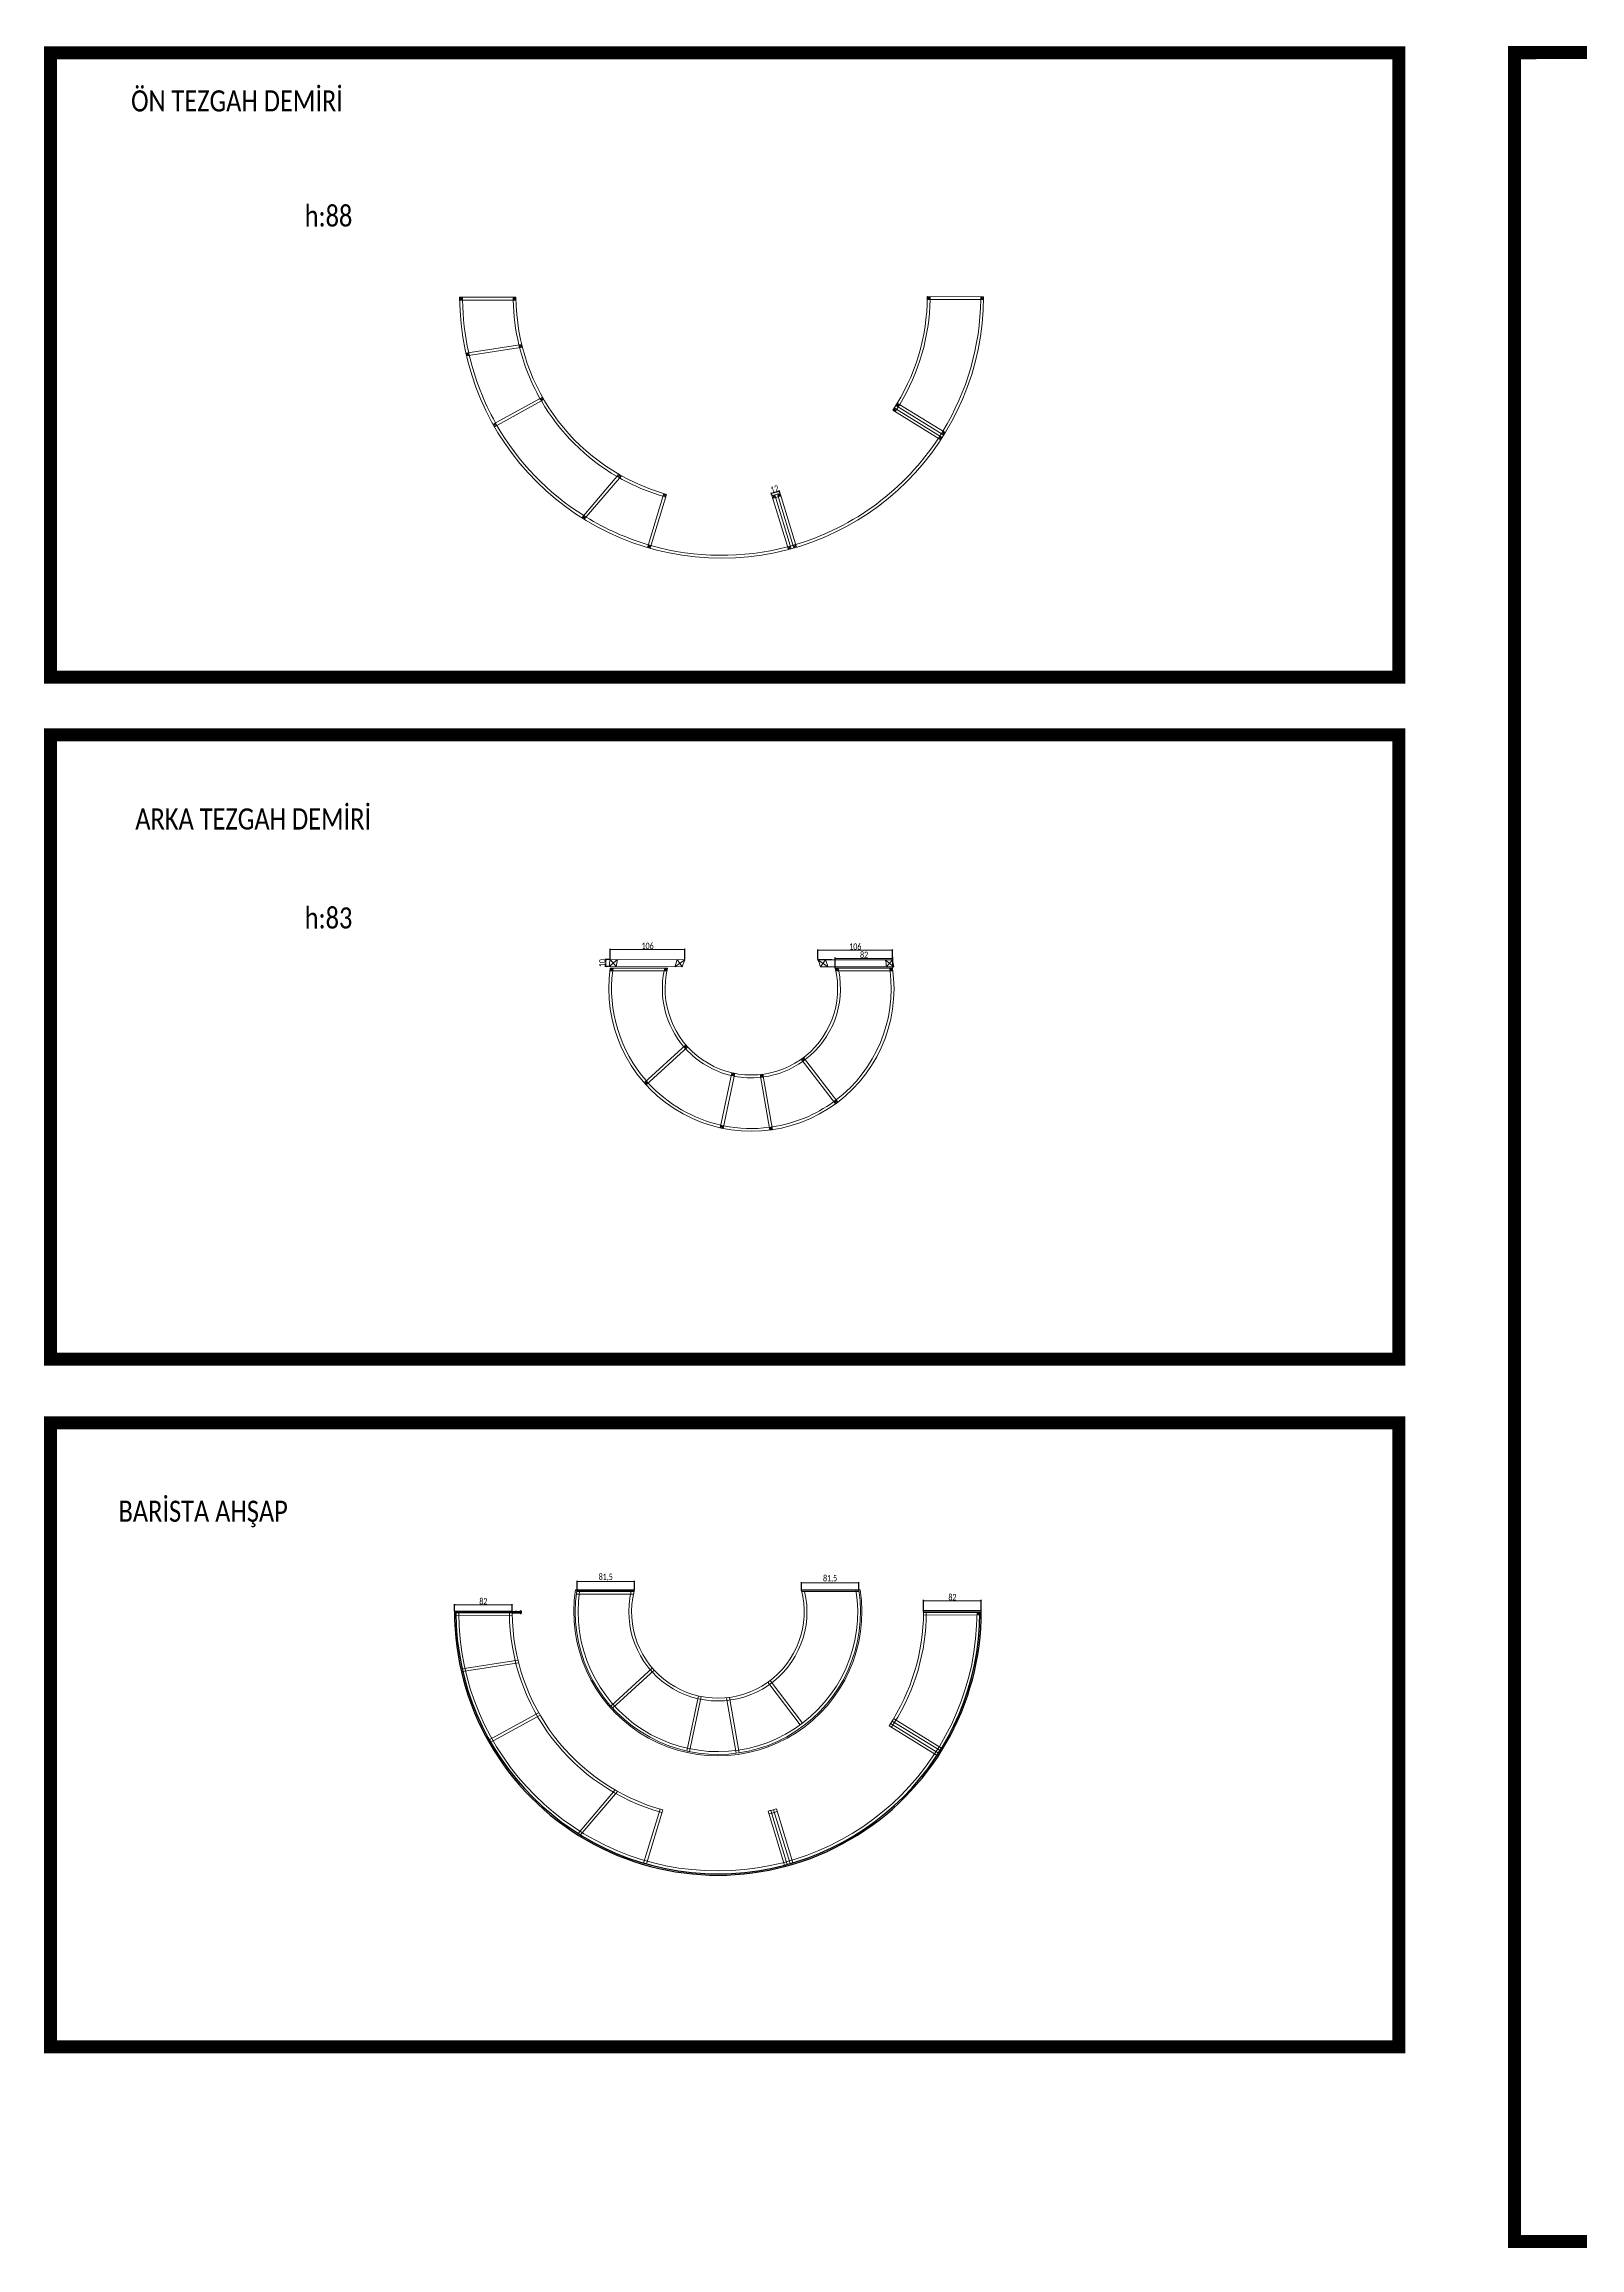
# Model space of a CAD drawing. Header units: millimetres. Extents: x 210628 to 232146, y -111309 to -91563.
# Drawn here: x 210628 to 212809, y -108622 to -105493 of the extents above; entities that cross this region are included whole.
import ezdxf

# ---------------------------------------------------------------- set-up
doc = ezdxf.new("R2010")
doc.units = ezdxf.units.MM
doc.header["$PDMODE"] = 2
doc.layers.get('0').update_dxf_attribs({"lineweight": 20})
for name, color, linetype, lineweight in [('ahsap', 34, 'Continuous', 25), ('ahşap kesit', 30, 'Continuous', 30), ('alcıpan', 14, 'Continuous', 25), ('demir-1', 103, 'Continuous', 20), ('KP', 167, 'Continuous', 30), ('mermer', 142, 'Continuous', 15), ('text', 1, 'Continuous', 20), ('ölçü', 251, 'Continuous', 5)]:
    doc.layers.add(name, color=color, linetype=linetype, lineweight=lineweight)
doc.styles.add('text2', font='calibri.ttf', dxfattribs={"width": 0.8})
doc.styles.add('Ölçü50', font='calibri.ttf', dxfattribs={"width": 0.7})
doc.dimstyles.new('olcu10', dxfattribs={"dimtxt": 9, "dimasz": 2, "dimexe": 1.25, "dimexo": 0.625, "dimgap": 0.5, "dimtad": 1, "dimdec": 1, "dimrnd": 0.5, "dimzin": 9, "dimtxsty": 'Ölçü50', "dimblk": 'ARCHTICK', "dimcen": 2, "dimclrd": 256, "dimclre": 256, "dimclrt": 6, "dimazin": 2, "dimtfac": 1, "dimtdec": 1, "dimtix": 1, "dimtmove": 0, "dimatfit": 3, "dimldrblk": 'ARCHTICK', "dimfxl": 1, "dimlwd": -1, "dimarcsym": 0})

# ---------------------------------------------------------------- blocks, each defined once
blk = doc.blocks.new('_ArchTick')
at = {"color": 0, "linetype": 'ByBlock', "const_width": 0.15}
blk.add_lwpolyline([(-0.5, -0.5), (0.5, 0.5)], dxfattribs=at)
blk = doc.blocks.new('*D302')
at = {"layer": 'DEFPOINTS', "color": 0, "transparency": 16777216}
for p in [(211538.1, -106778.6), (211432.1, -106792.9, 0), (211538.1, -106793, 0)]:
    blk.add_point(p, dxfattribs=at)
at = {"layer": 'ölçü', "lineweight": -2, "transparency": 16777216}
for p, q in [((211432.1, -106792.2), (211432.1, -106777.4)), ((211538.1, -106792.4), (211538.1, -106777.4))]:
    blk.add_line(p, q, dxfattribs=at)
at = {"layer": 'ölçü', "transparency": 16777216}
blk.add_line((211432.1, -106778.6), (211538.1, -106778.6), dxfattribs=at)
at = {"layer": 'ölçü', "transparency": 16777216, "xscale": 2, "yscale": 2, "zscale": 2, "rotation": 180}
blk.add_blockref('_ArchTick', (211432.1, -106778.6), dxfattribs=at)
at = {"layer": 'ölçü', "transparency": 16777216, "xscale": 2, "yscale": 2, "zscale": 2}
blk.add_blockref('_ArchTick', (211538.1, -106778.6), dxfattribs=at)
at = {"layer": 'ölçü', "color": 6, "transparency": 16777216, "insert": (211485.1, -106773.5), "char_height": 9, "attachment_point": 5, "style": 'Ölçü50'}
blk.add_mtext('106', dxfattribs=at)
blk = doc.blocks.new('*D303')
at = {"layer": 'DEFPOINTS', "color": 0, "transparency": 16777216}
for p in [(211425.9, -106802.9), (211430.4, -106802.9, 0), (211432.1, -106792.9, 0)]:
    blk.add_point(p, dxfattribs=at)
at = {"layer": 'ölçü', "lineweight": -2, "transparency": 16777216}
for p, q in [((211431.5, -106792.9), (211424.6, -106792.9)), ((211429.8, -106802.9), (211424.6, -106802.9))]:
    blk.add_line(p, q, dxfattribs=at)
at = {"layer": 'ölçü', "transparency": 16777216}
blk.add_line((211425.9, -106792.9), (211425.9, -106802.9), dxfattribs=at)
at = {"layer": 'ölçü', "transparency": 16777216, "xscale": 2, "yscale": 2, "zscale": 2}
for p, rotation in [((211425.9, -106792.9), 90), ((211425.9, -106802.9), 270)]:
    blk.add_blockref('_ArchTick', p, dxfattribs=dict(at, rotation=rotation))
at = {"layer": 'ölçü', "color": 6, "transparency": 16777216, "insert": (211420.8, -106797.9), "char_height": 9, "attachment_point": 5, "rotation": 90, "style": 'Ölçü50'}
blk.add_mtext('10', dxfattribs=at)
blk = doc.blocks.new('*D306')
at = {"layer": 'DEFPOINTS', "color": 0, "transparency": 16777216}
for p in [(211832.9, -106779.6), (211727, -106793.3, 0), (211832.9, -106793.4, 0)]:
    blk.add_point(p, dxfattribs=at)
at = {"layer": 'ölçü', "lineweight": -2, "transparency": 16777216}
for p, q in [((211727, -106792.7), (211727, -106778.4)), ((211832.9, -106792.8), (211832.9, -106778.4))]:
    blk.add_line(p, q, dxfattribs=at)
at = {"layer": 'ölçü', "transparency": 16777216}
blk.add_line((211727, -106779.6), (211832.9, -106779.6), dxfattribs=at)
at = {"layer": 'ölçü', "transparency": 16777216, "xscale": 2, "yscale": 2, "zscale": 2, "rotation": 180}
blk.add_blockref('_ArchTick', (211727, -106779.6), dxfattribs=at)
at = {"layer": 'ölçü', "transparency": 16777216, "xscale": 2, "yscale": 2, "zscale": 2}
blk.add_blockref('_ArchTick', (211832.9, -106779.6), dxfattribs=at)
at = {"layer": 'ölçü', "color": 6, "transparency": 16777216, "insert": (211780, -106774.5), "char_height": 9, "attachment_point": 5, "style": 'Ölçü50'}
blk.add_mtext('106', dxfattribs=at)
blk = doc.blocks.new('*D317')
at = {"layer": 'DEFPOINTS', "color": 0, "transparency": 16777216}
for p in [(211751.4, -106805, 0), (211833.5, -106791.3), (211833.5, -106804.9)]:
    blk.add_point(p, dxfattribs=at)
at = {"layer": 'ölçü', "lineweight": -2, "transparency": 16777216}
for p, q in [((211751.4, -106804.4), (211751.4, -106790)), ((211833.5, -106804.3), (211833.5, -106790))]:
    blk.add_line(p, q, dxfattribs=at)
at = {"layer": 'ölçü', "transparency": 16777216}
blk.add_line((211751.4, -106791.3), (211833.5, -106791.3), dxfattribs=at)
at = {"layer": 'ölçü', "transparency": 16777216, "xscale": 2, "yscale": 2, "zscale": 2, "rotation": 180}
blk.add_blockref('_ArchTick', (211751.4, -106791.3), dxfattribs=at)
at = {"layer": 'ölçü', "transparency": 16777216, "xscale": 2, "yscale": 2, "zscale": 2}
blk.add_blockref('_ArchTick', (211833.5, -106791.3), dxfattribs=at)
at = {"layer": 'ölçü', "color": 6, "transparency": 16777216, "insert": (211792.5, -106786.2), "char_height": 9, "attachment_point": 5, "style": 'Ölçü50'}
blk.add_mtext('82', dxfattribs=at)
blk = doc.blocks.new('*D332')
at = {"layer": 'DEFPOINTS', "color": 0, "transparency": 16777216}
for p in [(211672.5, -106128), (211661.7, -106133.9, 0), (211673.3, -106130.8, 0)]:
    blk.add_point(p, dxfattribs=at)
at = {"layer": 'ölçü', "transparency": 16777216}
blk.add_line((211660.9, -106131.2), (211672.5, -106128), dxfattribs=at)
at = {"layer": 'ölçü', "lineweight": -2, "transparency": 16777216}
for p, q in [((211673.1, -106130.2), (211672.2, -106126.8)), ((211661.5, -106133.3), (211660.6, -106129.9))]:
    blk.add_line(p, q, dxfattribs=at)
at = {"layer": 'ölçü', "transparency": 16777216, "xscale": 2, "yscale": 2, "zscale": 2}
for p, rotation in [((211672.5, -106128), 15.34313554643641), ((211660.9, -106131.2), 195.3431355464364)]:
    blk.add_blockref('_ArchTick', p, dxfattribs=dict(at, rotation=rotation))
at = {"layer": 'ölçü', "color": 6, "transparency": 16777216, "insert": (211665.4, -106124.7), "char_height": 9, "attachment_point": 5, "rotation": 15.3431, "style": 'Ölçü50'}
blk.add_mtext('12', dxfattribs=at)
blk = doc.blocks.new('*D335')
at = {"layer": 'DEFPOINTS', "color": 0, "transparency": 16777216}
for p in [(211703.4, -107688.3, 0), (211785, -107678.2), (211785, -107688.1, 0)]:
    blk.add_point(p, dxfattribs=at)
at = {"layer": 'ölçü', "lineweight": -2, "transparency": 16777216}
for p, q in [((211703.4, -107687.7), (211703.4, -107677)), ((211785, -107687.5), (211785, -107677))]:
    blk.add_line(p, q, dxfattribs=at)
at = {"layer": 'ölçü', "transparency": 16777216}
blk.add_line((211703.4, -107678.2), (211785, -107678.2), dxfattribs=at)
at = {"layer": 'ölçü', "transparency": 16777216, "xscale": 2, "yscale": 2, "zscale": 2, "rotation": 180}
blk.add_blockref('_ArchTick', (211703.4, -107678.2), dxfattribs=at)
at = {"layer": 'ölçü', "transparency": 16777216, "xscale": 2, "yscale": 2, "zscale": 2}
blk.add_blockref('_ArchTick', (211785, -107678.2), dxfattribs=at)
at = {"layer": 'ölçü', "color": 6, "transparency": 16777216, "insert": (211744.2, -107672.2), "char_height": 9, "attachment_point": 5, "style": 'Ölçü50'}
blk.add_mtext('81,5', dxfattribs=at)
blk = doc.blocks.new('*D336')
at = {"layer": 'DEFPOINTS', "color": 0, "transparency": 16777216}
for p in [(211384.9, -107687.8, 0), (211466.5, -107676.2), (211466.5, -107687.9, 0)]:
    blk.add_point(p, dxfattribs=at)
at = {"layer": 'ölçü', "lineweight": -2, "transparency": 16777216}
for p, q in [((211384.9, -107687.2), (211384.9, -107675)), ((211466.5, -107687.3), (211466.5, -107675))]:
    blk.add_line(p, q, dxfattribs=at)
at = {"layer": 'ölçü', "transparency": 16777216}
blk.add_line((211384.9, -107676.2), (211466.5, -107676.2), dxfattribs=at)
at = {"layer": 'ölçü', "transparency": 16777216, "xscale": 2, "yscale": 2, "zscale": 2, "rotation": 180}
blk.add_blockref('_ArchTick', (211384.9, -107676.2), dxfattribs=at)
at = {"layer": 'ölçü', "transparency": 16777216, "xscale": 2, "yscale": 2, "zscale": 2}
blk.add_blockref('_ArchTick', (211466.5, -107676.2), dxfattribs=at)
at = {"layer": 'ölçü', "color": 6, "transparency": 16777216, "insert": (211425.7, -107670.2), "char_height": 9, "attachment_point": 5, "style": 'Ölçü50'}
blk.add_mtext('81,5', dxfattribs=at)
blk = doc.blocks.new('*D337')
at = {"layer": 'DEFPOINTS', "color": 0, "transparency": 16777216}
for p in [(211876.9, -107717.9, 0), (211958.9, -107703.5), (211958.9, -107717.8, 0)]:
    blk.add_point(p, dxfattribs=at)
at = {"layer": 'ölçü', "lineweight": -2, "transparency": 16777216}
for p, q in [((211876.9, -107717.3), (211876.9, -107702.2)), ((211958.9, -107717.2), (211958.9, -107702.2))]:
    blk.add_line(p, q, dxfattribs=at)
at = {"layer": 'ölçü', "transparency": 16777216}
blk.add_line((211876.9, -107703.5), (211958.9, -107703.5), dxfattribs=at)
at = {"layer": 'ölçü', "transparency": 16777216, "xscale": 2, "yscale": 2, "zscale": 2, "rotation": 180}
blk.add_blockref('_ArchTick', (211876.9, -107703.5), dxfattribs=at)
at = {"layer": 'ölçü', "transparency": 16777216, "xscale": 2, "yscale": 2, "zscale": 2}
blk.add_blockref('_ArchTick', (211958.9, -107703.5), dxfattribs=at)
at = {"layer": 'ölçü', "color": 6, "transparency": 16777216, "insert": (211917.9, -107698.3), "char_height": 9, "attachment_point": 5, "style": 'Ölçü50'}
blk.add_mtext('82', dxfattribs=at)
blk = doc.blocks.new('*D338')
at = {"layer": 'DEFPOINTS', "color": 0, "transparency": 16777216}
for p in [(211210.9, -107718.6, 0), (211292.9, -107709.3), (211292.9, -107718.7, 0)]:
    blk.add_point(p, dxfattribs=at)
at = {"layer": 'ölçü', "lineweight": -2, "transparency": 16777216}
for p, q in [((211210.9, -107718), (211210.9, -107708.1)), ((211292.9, -107718.1), (211292.9, -107708.1))]:
    blk.add_line(p, q, dxfattribs=at)
at = {"layer": 'ölçü', "transparency": 16777216}
blk.add_line((211210.9, -107709.3), (211292.9, -107709.3), dxfattribs=at)
at = {"layer": 'ölçü', "transparency": 16777216, "xscale": 2, "yscale": 2, "zscale": 2, "rotation": 180}
blk.add_blockref('_ArchTick', (211210.9, -107709.3), dxfattribs=at)
at = {"layer": 'ölçü', "transparency": 16777216, "xscale": 2, "yscale": 2, "zscale": 2}
blk.add_blockref('_ArchTick', (211292.9, -107709.3), dxfattribs=at)
at = {"layer": 'ölçü', "color": 6, "transparency": 16777216, "insert": (211251.9, -107704.2), "char_height": 9, "attachment_point": 5, "style": 'Ölçü50'}
blk.add_mtext('82', dxfattribs=at)
blk = doc.blocks.new('*D339')
at = {"layer": 'DEFPOINTS', "color": 0, "transparency": 16777216}
for p in [(211292.9, -107718.7, 0), (211292.9, -107720.7, 0), (211305.1, -107720.7)]:
    blk.add_point(p, dxfattribs=at)
at = {"layer": 'ölçü', "lineweight": -2, "transparency": 16777216}
for p, q in [((211293.5, -107718.7), (211306.4, -107718.7)), ((211293.5, -107720.7), (211306.4, -107720.7))]:
    blk.add_line(p, q, dxfattribs=at)
at = {"layer": 'ölçü', "transparency": 16777216}
for p, q in [((211305.1, -107718.7), (211305.1, -107716.7)), ((211305.1, -107718.7), (211305.1, -107720.7)), ((211305.1, -107720.7), (211305.1, -107722.7))]:
    blk.add_line(p, q, dxfattribs=at)
at = {"layer": 'ölçü', "transparency": 16777216, "xscale": 2, "yscale": 2, "zscale": 2}
for p, rotation in [((211305.1, -107718.7), 270), ((211305.1, -107720.7), 90)]:
    blk.add_blockref('_ArchTick', p, dxfattribs=dict(at, rotation=rotation))
at = {"layer": 'ölçü', "color": 6, "transparency": 16777216, "insert": (211300.1, -107719.7), "char_height": 9, "attachment_point": 5, "rotation": 90, "style": 'Ölçü50'}
blk.add_mtext('2', dxfattribs=at)

msp = doc.modelspace()

# ---------------------------------------------------------------- linework, layer by layer
at = {"color": 2, "const_width": 18.49}
for points in [[(210637.39, -106391.66), (212551.82, -106391.66), (212551.82, -105505.16), (210637.39, -105505.16)], [(212716.15, -108613.22), (212716.15, -105504.97), (217073.5, -105502.02), (217073.5, -108610.26)], [(210637.39, -107360.13), (212551.82, -107360.13), (212551.82, -106473.62), (210637.39, -106473.62)], [(210637.39, -108337.12), (212551.82, -108337.12), (212551.82, -107450.62), (210637.39, -107450.62)]]:
    msp.add_lwpolyline(points, close=True, dxfattribs=at)
at = {"layer": 'ahsap'}
for centre in [(211590.27, -105855.3, 0), (211584.92, -107723.59, 0)]:
    msp.add_arc(centre, 359.35, 285.76647, 285.76666, dxfattribs=at)
at = {"layer": 'ahşap kesit'}
for p, q in [((211292.87, -107718.7, 0), (211210.86, -107718.58, 0)), ((211292.87, -107720.7, 0), (211212.87, -107720.59, 0)), ((211876.86, -107719.65, 0), (211956.86, -107719.8, 0))]:
    msp.add_line(p, q, dxfattribs=at)
at = {"layer": 'ahşap kesit', "elevation": 0}
for points in [[(211384.56, -107689.83), (211384.86, -107687.83)], [(211384.56, -107689.83), (211465.96, -107689.94)], [(211384.86, -107687.83), (211466.45, -107687.95)], [(211465.96, -107689.94), (211466.45, -107687.95)], [(211785.01, -107688.12), (211703.44, -107688.28)], [(211703.95, -107690.31), (211703.44, -107688.28)], [(211785.31, -107690.13), (211703.96, -107690.31)], [(211212.87, -107720.59), (211212.86, -107718.59)], [(211292.87, -107720.7), (211292.87, -107718.7)], [(211958.86, -107717.8), (211876.86, -107717.92)], [(211876.86, -107719.65), (211876.86, -107717.92)]]:
    msp.add_lwpolyline(points, dxfattribs=at)
at = {"layer": 'ahşap kesit'}
for radius, start, end in [(374, 179.91866, 0.20121), (372, 180.22671, 359.8938)]:
    msp.add_arc((211584.86, -107719.11, 0), radius, start, end, dxfattribs=at)
at = {"layer": 'alcıpan', "elevation": 0}
msp.add_lwpolyline([(211746.87, -106793.31), (211726.98, -106793.28)], dxfattribs=at)
at = {"layer": 'alcıpan'}
msp.add_arc((211584.86, -107719.11, 0), 201, 179.92236, 179.92271, dxfattribs=at)
at = {"layer": 'demir-1'}
for p, q in [((211298.22, -105852.4, 0), (211218.22, -105852.29, 0)), ((211298.27, -105856.4, 0), (211218.26, -105856.29, 0)), ((211882.18, -105855.36, 0), (211962.21, -105855.51, 0)), ((211882.22, -105851.36, 0), (211962.22, -105851.51, 0)), ((211335.76, -105994.06, 0), (211265.69, -106032.66, 0)), ((211337.69, -105997.56, 0), (211267.62, -106036.17, 0)), ((211839.7, -106002.56, 0), (211907.77, -106044.59, 0)), ((211833.25, -106012.68, 0), (211901.47, -106054.8, 0)), ((211835.45, -106009.33, 0), (211903.57, -106051.39, 0)), ((211837.6, -106005.96, 0), (211905.67, -106047.99, 0)), ((211508.29, -106131.09, 0), (211484.86, -106207.55, 0)), ((211512.13, -106132.19, 0), (211488.69, -106208.72, 0)), ((211661.68, -106133.94, 0), (211684.97, -106210.55, 0)), ((211665.55, -106132.93, 0), (211688.84, -106209.51, 0)), ((211669.41, -106131.88, 0), (211692.69, -106208.43, 0)), ((211673.25, -106130.76, 0), (211696.53, -106207.31, 0)), ((211430.4, -106802.88, 0), (211442.28, -106792.88, 0)), ((211430.4, -106802.88, 0), (211514.02, -106802.98, 0)), ((211432.09, -106792.87, 0), (211440.51, -106802.88, 0)), ((211538.1, -106793.02, 0), (211523.89, -106803, 0)), ((211527.29, -106793, 0), (211534.33, -106803.01, 0)), ((211726.98, -106793.28, 0), (211832.86, -106793.43, 0)), ((211539.4, -106913.89, 0), (211480.38, -106967.94, 0)), ((211542.05, -106916.89, 0), (211483.05, -106970.92, 0)), ((211703.39, -106934.14, 0), (211751.94, -106997.76, 0)), ((211706.57, -106931.72, 0), (211755.15, -106995.37, 0)), ((211604.84, -106953.59, 0), (211588.38, -107031.89, 0)), ((211608.75, -106954.42, 0), (211592.3, -107032.72, 0)), ((211644.87, -106956.12, 0), (211658.67, -107035.05, 0)), ((211648.85, -106955.65, 0), (211662.63, -107034.5, 0)), ((211876.83, -107723.65, 0), (211956.86, -107723.8, 0)), ((211292.92, -107724.7, 0), (211212.9, -107724.59, 0)), ((211491.84, -107798.86, 0), (211432.82, -107852.9, 0)), ((211494.49, -107801.85, 0), (211435.49, -107855.88, 0)), ((211659, -107816.68, 0), (211705.13, -107877.12, 0)), ((211557.27, -107838.55, 0), (211540.82, -107916.85, 0)), ((211561.19, -107839.38, 0), (211544.73, -107917.68, 0)), ((211597.3, -107841.09, 0), (211611.1, -107920.01, 0)), ((211601.28, -107840.62, 0), (211615.06, -107919.46, 0)), ((211655.82, -107819.1, 0), (211701.95, -107879.54, 0)), ((211330.41, -107862.35, 0), (211260.34, -107900.96, 0)), ((211332.34, -107865.85, 0), (211262.27, -107904.46, 0)), ((211827.9, -107880.97, 0), (211896.12, -107923.09, 0)), ((211830.09, -107877.63, 0), (211898.22, -107919.69, 0)), ((211832.24, -107874.25, 0), (211900.32, -107916.28, 0)), ((211834.34, -107870.85, 0), (211902.42, -107912.88, 0)), ((211502.93, -107999.38, 0), (211479.51, -108075.84, 0)), ((211506.78, -108000.48, 0), (211483.33, -108077.01, 0)), ((211656.32, -108002.23, 0), (211679.62, -108078.84, 0)), ((211660.2, -108001.23, 0), (211683.48, -108077.8, 0)), ((211664.06, -108000.17, 0), (211687.33, -108076.72, 0)), ((211667.9, -107999.06, 0), (211691.17, -108075.6, 0))]:
    msp.add_line(p, q, dxfattribs=at)
at = {"layer": 'demir-1', "elevation": 0}
for points in [[(211218.22, -105852.29), (211222.26, -105856.3)], [(211222.22, -105852.3), (211218.26, -105856.29)], [(211222.26, -105856.3), (211222.26, -105852.3)], [(211294.22, -105852.4), (211298.27, -105856.4)], [(211294.22, -105852.4), (211294.22, -105856.4)], [(211298.22, -105852.4), (211294.27, -105856.4)], [(211886.19, -105851.37), (211882.18, -105855.36)], [(211882.22, -105851.36), (211886.18, -105855.37)], [(211886.19, -105851.37), (211886.19, -105855.37)], [(211962.22, -105851.51), (211958.19, -105855.51)], [(211958.22, -105851.51), (211958.19, -105855.5)], [(211962.19, -105855.51), (211958.22, -105851.51)], [(211306.4, -105919.27), (211227.09, -105931.57)], [(211227.09, -105931.57), (211231.94, -105934.87)], [(211307.32, -105923.17), (211227.98, -105935.48)], [(211231.05, -105930.96), (211227.98, -105935.48)], [(211231.05, -105930.96), (211231.94, -105934.87)], [(211302.39, -105919.89), (211307.32, -105923.17)], [(211302.39, -105919.89), (211303.35, -105923.79)], [(211306.4, -105919.27), (211303.35, -105923.79)], [(211332.26, -105995.99), (211337.69, -105997.56)], [(211332.26, -105995.99), (211334.25, -105999.46)], [(211335.76, -105994.06), (211334.25, -105999.46)], [(211839.7, -106002.56), (211841.12, -106007.87)], [(211265.69, -106032.66), (211271.17, -106034.21)], [(211269.2, -106030.73), (211267.62, -106036.17)], [(211269.2, -106030.73), (211271.17, -106034.21)], [(211833.25, -106012.68), (211838.85, -106011.43)], [(211835.45, -106009.33), (211836.66, -106014.78)], [(211837.6, -106005.96), (211843.1, -106004.66)], [(211841, -106008.06), (211843.1, -106004.66)], [(211897.95, -106052.62), (211900.13, -106049.3)], [(211897.95, -106052.62), (211903.53, -106051.37)], [(211900.13, -106049.26), (211901.36, -106054.72)], [(211902.23, -106045.94), (211904.36, -106042.53)], [(211902.26, -106045.88), (211907.77, -106044.58)], [(211904.36, -106042.5), (211905.67, -106047.99)], [(211444.38, -106103.73), (211391.82, -106165.49)], [(211447.89, -106105.78), (211395.25, -106167.63)], [(211441.71, -106106.87), (211447.89, -106105.78)], [(211441.71, -106106.87), (211445.25, -106108.89)], [(211444.35, -106103.77), (211445.25, -106108.89)], [(211507.12, -106134.91), (211512.13, -106132.19)], [(211507.12, -106134.91), (211510.96, -106136.01)], [(211508.29, -106131.09), (211510.96, -106136.01)], [(211661.68, -106133.94), (211666.72, -106136.76)], [(211665.68, -106132.9), (211662.84, -106137.77)], [(211669.41, -106131.88), (211674.39, -106134.6)], [(211673.25, -106130.76), (211670.57, -106135.7)], [(211391.82, -106165.49), (211397.87, -106164.55)], [(211394.44, -106162.42), (211395.25, -106167.63)], [(211394.44, -106162.42), (211397.87, -106164.55)], [(211489.86, -106204.87), (211484.86, -106207.55)], [(211486.02, -106203.76), (211488.69, -106208.7)], [(211486.02, -106203.76), (211489.86, -106204.87)], [(211683.81, -106206.72), (211687.66, -106205.71)], [(211683.81, -106206.72), (211688.84, -106209.51)], [(211687.67, -106205.68), (211684.97, -106210.55)], [(211691.52, -106204.6), (211695.35, -106203.44)], [(211691.52, -106204.6), (211696.53, -106207.31)], [(211695.36, -106203.48), (211692.69, -106208.43)], [(211436.17, -106804.87), (211431.75, -106808.87)], [(211431.75, -106808.87), (211512.61, -106808.98)], [(211432.09, -106792.87), (211538.1, -106793.02)], [(211432.12, -106804.87), (211435.61, -106808.87)], [(211513.53, -106804.98), (211432.12, -106804.87)], [(211432.43, -106802.87), (211534.33, -106803.01)], [(211436.17, -106804.87), (211435.61, -106808.87)], [(211513.53, -106804.98), (211508.53, -106808.98)], [(211509.41, -106804.98), (211508.53, -106808.98)], [(211509.41, -106804.98), (211512.61, -106808.98)], [(211741.15, -106803.32), (211727.04, -106793.29)], [(211729.01, -106798.36), (211729.02, -106798.36)], [(211737.83, -106793.31), (211730.72, -106803.3)], [(211730.72, -106803.3), (211834.6, -106803.15)], [(211751.44, -106804.98), (211832.85, -106804.98)], [(211751.53, -106805.35), (211751.52, -106805.35)], [(211751.53, -106805.35), (211756.43, -106808.98)], [(211755.55, -106804.98), (211752.35, -106808.98)], [(211752.35, -106808.98), (211833.4, -106808.98)], [(211756.43, -106808.98), (211755.55, -106804.98)], [(211834.6, -106803.15), (211822.64, -106793.41)], [(211832.86, -106793.43), (211824.48, -106803.17)], [(211828.81, -106804.98), (211833.4, -106808.98)], [(211829.36, -106808.98), (211828.81, -106804.98)], [(211832.85, -106804.98), (211829.36, -106808.98)], [(211536.45, -106916.6), (211542.05, -106916.89)], [(211536.45, -106916.6), (211539.1, -106919.59)], [(211539.35, -106913.94), (211539.1, -106919.59)], [(211703.39, -106934.15), (211709.04, -106934.95)], [(211706.57, -106931.72), (211705.82, -106937.32)], [(211705.82, -106937.32), (211709.04, -106934.95)], [(211480.38, -106967.94), (211486, -106968.22)], [(211483.3, -106965.27), (211483.05, -106970.92)], [(211483.3, -106965.27), (211486, -106968.22)], [(211608.7, -106954.42), (211604.02, -106957.51)], [(211604.02, -106957.51), (211607.91, -106958.41)], [(211604.84, -106953.59), (211607.93, -106958.35)], [(211644.87, -106956.12), (211649.54, -106959.6)], [(211648.85, -106955.65), (211645.56, -106960.07)], [(211645.56, -106960.07), (211649.55, -106959.66)], [(211749.51, -106994.58), (211752.69, -106992.16)], [(211749.51, -106994.58), (211755.15, -106995.37)], [(211752.72, -106992.19), (211751.94, -106997.76)], [(211593.09, -107028.81), (211588.38, -107031.89)], [(211589.21, -107027.98), (211592.3, -107032.72)], [(211589.21, -107027.98), (211593.12, -107028.81)], [(211657.98, -107031.11), (211661.91, -107030.6)], [(211657.98, -107031.11), (211662.63, -107034.5)], [(211658.67, -107035.05), (211661.94, -107030.55)], [(211384.01, -107693.83), (211465.05, -107693.94)], [(211301.04, -107787.56), (211221.73, -107799.87)], [(211301.66, -107791.52), (211222.35, -107803.82)], [(211439.03, -107972.03), (211386.46, -108033.79)], [(211442.54, -107974.08), (211389.51, -108036.38)]]:
    msp.add_lwpolyline(points, dxfattribs=at)
at = {"layer": 'demir-1'}
for centre, radius, start, end in [((211590.22, -105850.82, 0), 372, 180.22671, 359.8938), ((211590.22, -105850.82, 0), 368, 180.85288, 192.57816), ((211590.22, -105850.82, 0), 296, 181.08014, 193.49454), ((211590.22, -105850.82, 0), 292, 180.3111, 254.49), ((211590.22, -105850.82, 0), 292, 326.33649, 359.8938), ((211590.2, -105850.81, 0), 296.02, 328.68688, 359.11778), ((211590.22, -105850.82, 0), 368, 328.60943, 359.271), ((211590.22, -105850.82, 0), 368, 193.20252, 209.26811), ((211590.22, -105850.82, 0), 296, 194.27185, 209.36906), ((211590.22, -105850.82, 0), 296, 210.14343, 239.88717), ((211590.22, -105850.82, 0), 368, 209.89094, 237.85819), ((211590.22, -105850.82, 0), 296, 326.36316, 327.95466), ((211590.2, -105850.81, 0), 296.02, 327.65093, 327.95526), ((211590.22, -105850.82, 0), 368, 286.60202, 326.74415), ((211590.22, -105850.82, 0), 368, 327.36708, 327.9899), ((211590.22, -105850.82, 0), 296, 240.6751, 253.69497), ((211590.22, -105850.82, 0), 292, 284.1653, 286.52097), ((211590.22, -105850.82, 0), 296, 284.20246, 286.52097), ((211590.22, -105850.82, 0), 368, 238.48801, 253.55221), ((211590.22, -105850.82, 0), 368, 254.17507, 284.73315), ((211590.22, -105850.82, 0), 368, 285.35627, 285.9792), ((211632.48, -106834.25, 0), 202.5, 171.6563, 8.31066), ((211637.28, -106832.59, 0), 209, 169.04479, 171.82746), ((211632.48, -106834.25, 0), 198.5, 172.65411, 221.29055), ((211637.28, -106832.59, 0), 199, 168.4911, 171.41473), ((211632.48, -106834.25, 0), 126.5, 168.47391, 220.61275), ((211632.48, -106834.25, 0), 122.5, 166.17805, 13.82195), ((211629.45, -106833.4, 0), 109.86, 158.42575, 163.93527), ((211632.48, -106834.25, 0), 103, 156.39921, 162.34258), ((211632.48, -106834.25, 0), 126.5, 307.24458, 11.52341), ((211631.17, -106834.26, 0), 104.25, 17.27465, 23.13932), ((211631.17, -106834.26, 0), 114.25, 15.71441, 21.00724), ((211632.48, -106834.25, 0), 198.5, 307.28214, 7.31407), ((211632.48, -106834.25, 0), 126.5, 14.15142, 14.15772), ((211632.48, -106834.25, 0), 194.5, 9.19441, 12.12058), ((211632.48, -106834.25, 0), 204.5, 8.74687, 11.51558), ((211632.43, -106834.15, 0), 201, 179.92236, 179.92271), ((211632.48, -106834.25, 0), 126.5, 222.42481, 256.99593), ((211632.48, -106834.25, 0), 126.5, 277.74954, 305.43249), ((211632.48, -106834.25, 0), 198.5, 222.44521, 257.40822), ((211632.48, -106834.25, 0), 126.5, 258.80774, 275.93513), ((211632.48, -106834.25, 0), 198.5, 278.53483, 306.12748), ((211632.48, -106834.25, 0), 198.5, 258.55434, 277.37956), ((211584.91, -107719.21, 0), 202.5, 171.6563, 8.8328), ((211584.91, -107719.21, 0), 198.5, 171.4886, 9.00992), ((211584.91, -107719.21, 0), 126.5, 166.61903, 13.21227), ((211584.91, -107719.21, 0), 122.5, 166.17638, 14.62621), ((211584.91, -107719.21, 0), 126.5, 14.15142, 14.15772), ((211584.86, -107719.11, 0), 368, 180.23006, 359.8917), ((211584.86, -107719.11, 0), 296, 180.3058, 254.46939), ((211584.86, -107719.11, 0), 292, 180.3111, 254.49), ((211584.86, -107719.11, 0), 292, 326.33649, 359.8938), ((211584.84, -107719.1, 0), 296.02, 327.65093, 359.89199), ((211584.86, -107719.11, 0), 296, 326.36316, 327.95466), ((211584.86, -107719.11, 0), 292, 284.1653, 286.52097), ((211584.86, -107719.11, 0), 296, 284.20246, 286.52097)]:
    msp.add_arc(centre, radius, start, end, dxfattribs=at)
at = {"layer": 'KP', "elevation": 0}
for points in [[(211956.86, -107719.8), (211952.83, -107723.81)], [(211956.83, -107723.8), (211952.86, -107719.81)]]:
    msp.add_lwpolyline(points, dxfattribs=at)
at = {"layer": 'mermer', "elevation": 0}
for points in [[(211832.58, -106803.16), (211834.6, -106803.15)], [(211382.84, -107687.84), (211384.86, -107687.83)], [(211785.01, -107688.12), (211787.04, -107688.12)]]:
    msp.add_lwpolyline(points, dxfattribs=at)
at = {"layer": 'mermer'}
msp.add_arc((211584.91, -107719.21, 0), 204.5, 171.17419, 8.74687, dxfattribs=at)

# ---------------------------------------------------------------- texts
at = {"layer": 'text', "char_height": 30, "width": 446.7014, "attachment_point": 1, "style": 'text2'}
for s, insert in [('ÖN TEZGAH DEMİRİ', (210751.71, -105558.5)), ('h:88', (210998.25, -105721.85)), ('ARKA TEZGAH DEMİRİ', (210757.66, -106578.19)), ('h:83', (210998.25, -106718.76)), ('BARİSTA AHŞAP', (210733.86, -107561.29))]:
    msp.add_mtext(s, dxfattribs=dict(at, insert=insert))

# ---------------------------------------------------------------- dimensions: what is measured, and where the dimension line sits
at = {"layer": 'ölçü'}
dim = msp.add_aligned_dim(p1=(211661.68, -106133.94, 0), p2=(211673.25, -106130.76, 0), distance=2.89, dimstyle='olcu10', dxfattribs=at)
dim.commit()
dim.dimension.update_dxf_attribs({"geometry": '*D332', "text_midpoint": (211665.36, -106124.7)})
for base, p1, p2, picture, middle in [((211538.1, -106778.62), (211432.09, -106792.87, 0), (211538.1, -106793.02, 0), '*D302', (211485.09, -106773.51)), ((211832.86, -106779.62), (211727.04, -106793.29, 0), (211832.86, -106793.43, 0), '*D306', (211779.95, -106774.51)), ((211833.47, -106791.29), (211751.44, -106804.98, 0), (211833.47, -106804.89), '*D317', (211792.46, -106786.18)), ((211466.45, -107676.25), (211384.86, -107687.83, 0), (211466.45, -107687.95, 0), '*D336', (211425.66, -107670.2)), ((211785.01, -107678.23), (211703.44, -107688.28, 0), (211785.01, -107688.12, 0), '*D335', (211744.23, -107672.19)), ((211958.86, -107703.45), (211876.86, -107717.92, 0), (211958.86, -107717.8, 0), '*D337', (211917.86, -107698.34)), ((211292.87, -107709.3), (211210.86, -107718.58, 0), (211292.87, -107718.7, 0), '*D338', (211251.87, -107704.19))]:
    dim = msp.add_linear_dim(base=base, p1=p1, p2=p2, dimstyle='olcu10', dxfattribs=at)
    dim.commit()
    dim.dimension.update_dxf_attribs({"geometry": picture, "text_midpoint": middle})
for base, p1, p2, picture, middle in [((211425.89, -106802.88), (211432.09, -106792.87, 0), (211430.4, -106802.88, 0), '*D303', (211420.78, -106797.87)), ((211305.14, -107720.7), (211292.87, -107718.7, 0), (211292.87, -107720.7, 0), '*D339', (211300.09, -107719.7))]:
    dim = msp.add_linear_dim(base=base, p1=p1, p2=p2, angle=90, dimstyle='olcu10', dxfattribs=at)
    dim.commit()
    dim.dimension.update_dxf_attribs({"geometry": picture, "text_midpoint": middle})

doc.saveas('drawing.dxf')
